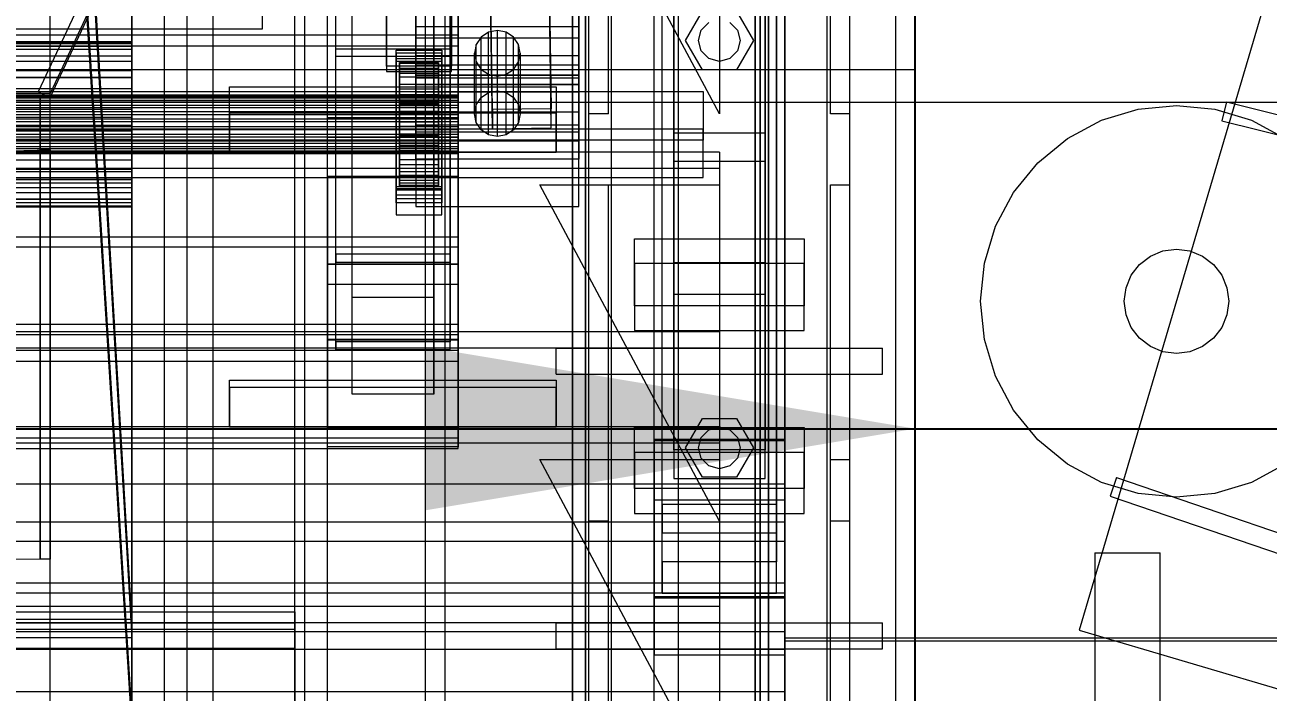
# Model space of a CAD drawing. Header units: millimetres. Extents: x -1970 to 34302, y -65268 to 6837.
# Drawn here: x 217.3 to 598.1, y -35380.7 to -35176.4 of the extents above; entities that cross this region are included whole.
import ezdxf

# ---------------------------------------------------------------- set-up
doc = ezdxf.new("R2010")
doc.units = ezdxf.units.MM
for name, color, linetype, lineweight in [('COTAS_O', 1, 'Continuous', 0), ('COTAS_P', 1, 'Continuous', 0), ('frontal_briquetadora', 7, 'Continuous', 0), ('frontal_C01', 7, 'Continuous', 0), ('frontal_C02', 7, 'Continuous', 0), ('frontal_C05', 7, 'Continuous', 0), ('frontal_C07', 7, 'Continuous', 0), ('frontal_dos-mix', 7, 'Continuous', 0), ('frontal_tolva-C01', 7, 'Continuous', 0), ('frontal_tolva_provisional', 7, 'Continuous', 0)]:
    doc.layers.add(name, color=color, linetype=linetype, lineweight=lineweight)
doc.dimstyles.new('R19_100', dxfattribs={"dimtxt": 250, "dimasz": 150, "dimexe": 150, "dimexo": 80, "dimgap": 100, "dimtad": 1, "dimtih": 1, "dimtoh": 1, "dimdsep": 46, "dimcen": 0.09, "dimadec": 0, "dimazin": 0, "dimtfac": 1, "dimtdec": 4, "dimtofl": 0, "dimtmove": 0, "dimatfit": 3, "dimfxl": 1, "dimtolj": 1, "dimtzin": 0, "dimarcsym": 0})

# ---------------------------------------------------------------- blocks, each defined once
blk = doc.blocks.new('*D41')
at = {"layer": 'COTAS_O', "color": 0, "lineweight": -2, "transparency": 16777216}
for p, q in [((-1480, -35920), (-1480, -35150)), ((490, -35920), (490, -35150)), ((-1330, -35300), (340, -35300))]:
    blk.add_line(p, q, dxfattribs=at)
at = {"layer": 'COTAS_O', "color": 0, "transparency": 16777216}
for points in [[(-1330, -35275), (-1330, -35325), (-1480, -35300)], [(340, -35275), (340, -35325), (490, -35300)]]:
    blk.add_solid(points, dxfattribs=at)
at = {"layer": 'Defpoints', "color": 0, "transparency": 16777216}
for p in [(490, -35300), (-1480, -36000), (490, -36000)]:
    blk.add_point(p, dxfattribs=at)
blk = doc.blocks.new('*D43')
at = {"layer": 'COTAS_P', "color": 0, "lineweight": -2, "transparency": 16777216}
for p, q in [((-804, -35920), (-804, -35150)), ((804, -35920), (804, -35150)), ((-654, -35300), (654, -35300))]:
    blk.add_line(p, q, dxfattribs=at)
at = {"layer": 'COTAS_P', "color": 0, "transparency": 16777216}
for points in [[(-654, -35275), (-654, -35325), (-804, -35300)], [(654, -35275), (654, -35325), (804, -35300)]]:
    blk.add_solid(points, dxfattribs=at)
at = {"layer": 'Defpoints', "color": 0, "transparency": 16777216}
for p in [(804, -35300), (-804, -36000), (804, -36000)]:
    blk.add_point(p, dxfattribs=at)

msp = doc.modelspace()

# ---------------------------------------------------------------- linework, layer by layer
at = {"layer": 'frontal_briquetadora'}
for p, q in [((340, -35988), (340, -34950)), ((346, -35988), (346, -34950)), ((484, -35988), (484, -34950)), ((490, -35988), (490, -34950)), ((490, -35190), (490, -35010)), ((385, -35872.053), (385, -35072.053)), ((445, -35072.053), (445, -35872.053)), ((385, -35075.779), (385, -35875.779)), ((389, -35075.779), (389, -35875.779)), ((441, -35875.779), (441, -35075.779)), ((445, -35875.779), (445, -35075.779)), ((385, -35924.221), (385, -35124.221)), ((389, -35924.221), (389, -35124.221)), ((441, -35124.221), (441, -35924.221)), ((445, -35124.221), (445, -35924.221)), ((385, -35127.947), (385, -35927.947)), ((445, -35927.947), (445, -35127.947)), ((-1330, -35190), (490, -35190)), ((490, -35200), (490, -35190)), ((-1330, -35200), (490, -35200))]:
    msp.add_line(p, q, dxfattribs=at)
at = {"layer": 'frontal_C01'}
for p, q in [((250, -35735.764), (250, -32680.37)), ((250, -32685.104), (250, -35740.498)), ((390, -35975), (390, -34088.498)), ((397, -35975), (397, -34088.498)), ((463, -35975), (463, -34088.498)), ((470, -35975), (470, -34088.498)), ((390, -35975), (390, -34888.934)), ((397, -35975), (397, -34888.934)), ((463, -35975), (463, -34888.934)), ((470, -35975), (470, -34888.934)), ((410, -35321.929), (410, -34937.719)), ((450, -34937.719), (450, -35321.929)), ((250, -35358.334), (228.298, -34987.381)), ((410, -35369.297), (410, -34985.087)), ((450, -35369.297), (450, -34985.087)), ((228.298, -34993.069), (250, -35364.021)), ((410, -35436.141), (410, -35051.931)), ((450, -35051.931), (450, -35436.141)), ((417.5, -35717.137), (417.5, -35058.194)), ((442.5, -35058.194), (442.5, -35717.137)), ((412.5, -35340.81), (412.5, -35066.076)), ((447.5, -35066.076), (447.5, -35340.81)), ((412.5, -35350.415), (412.5, -35075.681)), ((447.5, -35350.415), (447.5, -35075.681)), ((417.5, -35742.506), (417.5, -35083.563)), ((442.5, -35742.506), (442.5, -35083.563)), ((410, -35474.035), (410, -35089.826)), ((450, -35474.035), (450, -35089.826)), ((416, -35249.198), (416, -35152.982)), ((444, -35152.982), (444, -35249.198)), ((416, -35162.588), (416, -35258.804)), ((444, -35258.804), (444, -35162.588)), ((404, -35262.352), (404, -35241.861)), ((404, -35241.861), (456, -35241.861)), ((404, -35249.439), (404, -35241.861)), ((456, -35241.861), (456, -35262.352)), ((456, -35241.861), (456, -35249.439)), ((456, -35249.439), (404, -35249.439)), ((404, -35249.439), (404, -35269.931)), ((444, -35249.198), (416, -35249.198)), ((416, -35249.198), (416, -35258.804)), ((444, -35258.804), (444, -35249.198)), ((456, -35269.931), (456, -35249.439)), ((416, -35258.804), (444, -35258.804)), ((456, -35262.352), (404, -35262.352)), ((404, -35262.352), (404, -35269.931)), ((456, -35269.931), (456, -35262.352)), ((404, -35269.931), (456, -35269.931)), ((450, -35321.929), (410, -35321.929)), ((410, -35321.929), (410, -35369.297)), ((410, -35706.138), (410, -35321.929)), ((450, -35369.297), (450, -35321.929)), ((450, -35321.929), (450, -35706.138)), ((-450, -35334.472), (450, -35334.472)), ((450, -35334.472), (450, -35347.279)), ((450, -35334.472), (450, -35367.63)), ((447.5, -35340.81), (412.5, -35340.81)), ((412.5, -35340.81), (412.5, -35350.415)), ((447.5, -35350.415), (447.5, -35340.81)), ((450, -35347.279), (-450, -35347.279)), ((450, -35380.437), (450, -35347.279)), ((412.5, -35350.415), (447.5, -35350.415)), ((-300, -35356.057), (300, -35356.057)), ((300, -35359.591), (300, -35356.057)), ((300, -35356.057), (300, -35381.955)), ((300, -35359.591), (-300, -35359.591)), ((130, -35358.334), (250, -35358.334)), ((250, -35364.021), (250, -35358.334)), ((300, -35385.017), (300, -35359.591)), ((300, -35361.443), (-300, -35361.443)), ((250, -35364.021), (130, -35364.021)), ((300, -35386.623), (300, -35361.443)), ((300, -35361.443), (300, -35367.204)), ((450, -35367.63), (-450, -35367.63)), ((-300, -35367.204), (300, -35367.204)), ((300, -35367.204), (300, -35391.614)), ((450, -35380.437), (450, -35367.63)), ((410, -35369.297), (450, -35369.297)), ((410, -35753.506), (410, -35369.297)), ((450, -35753.506), (450, -35369.297)), ((-450, -35380.437), (450, -35380.437))]:
    msp.add_line(p, q, dxfattribs=at)
at = {"layer": 'frontal_C02'}
for p, q in [((250, -35767.535), (250, -32976.99)), ((250, -32981.769), (250, -35772.314)), ((390, -35975), (390, -33576.746)), ((397, -35975), (397, -33576.746)), ((463, -35975), (463, -33576.746)), ((470, -35975), (470, -33576.746)), ((390, -35975), (390, -34072.136)), ((397, -35975), (397, -34072.136)), ((463, -35975), (463, -34072.136)), ((470, -35975), (470, -34072.136)), ((390, -35975), (390, -34861.253)), ((397, -35975), (397, -34861.253)), ((463, -35975), (463, -34861.253)), ((470, -35975), (470, -34861.253)), ((410, -35303.643), (410, -34952.924)), ((450, -34952.924), (450, -35303.643)), ((410, -35351.46), (410, -35000.741)), ((450, -35351.46), (450, -35000.741)), ((360.514, -35202.297), (357.646, -35008.53)), ((375.644, -35008.286), (378.512, -35202.053)), ((360.514, -35208.143), (357.646, -35014.376)), ((378.512, -35207.899), (375.644, -35014.132)), ((250, -35386.528), (228.298, -35041.759)), ((228.298, -35047.5), (250, -35392.269)), ((410, -35477.439), (410, -35126.72)), ((450, -35126.72), (450, -35477.439)), ((417.5, -35601.333), (417.5, -35132.029)), ((442.5, -35132.029), (442.5, -35601.333)), ((412.5, -35323.167), (412.5, -35141.463)), ((447.5, -35141.463), (447.5, -35323.167)), ((412.5, -35331.935), (412.5, -35150.231)), ((447.5, -35331.935), (447.5, -35150.231)), ((417.5, -35628.97), (417.5, -35159.666)), ((442.5, -35628.97), (442.5, -35159.666)), ((410, -35515.692), (410, -35164.974)), ((450, -35515.692), (450, -35164.974)), ((-425, -35196.786), (425, -35196.786)), ((425, -35196.786), (425, -35211.633)), ((425, -35196.786), (425, -35208.262)), ((378.512, -35202.053), (360.514, -35202.297)), ((360.514, -35202.297), (360.514, -35208.143)), ((378.512, -35207.899), (378.512, -35202.053)), ((425, -35208.262), (-425, -35208.262)), ((360.514, -35208.143), (378.512, -35207.899)), ((425, -35223.11), (425, -35208.262)), ((425, -35211.633), (-425, -35211.633)), ((416, -35218.157), (416, -35209.389)), ((416, -35209.389), (444, -35209.389)), ((416, -35306.517), (416, -35209.389)), ((425, -35223.11), (425, -35211.633)), ((444, -35209.389), (444, -35218.157)), ((444, -35209.389), (444, -35306.517)), ((444, -35218.157), (416, -35218.157)), ((416, -35218.157), (416, -35315.285)), ((444, -35315.285), (444, -35218.157)), ((-425, -35223.11), (425, -35223.11)), ((404, -35318.341), (404, -35299.636)), ((404, -35299.636), (456, -35299.636)), ((404, -35307.287), (404, -35299.636)), ((456, -35299.636), (456, -35318.341)), ((456, -35299.636), (456, -35307.287)), ((450, -35303.277), (410, -35303.277)), ((410, -35303.277), (410, -35351.825)), ((410, -35590.878), (410, -35303.277)), ((410, -35351.46), (410, -35303.643)), ((410, -35303.643), (450, -35303.643)), ((450, -35351.825), (450, -35303.277)), ((450, -35303.277), (450, -35590.878)), ((450, -35303.643), (450, -35351.46)), ((456, -35307.287), (404, -35307.287)), ((404, -35307.287), (404, -35325.992)), ((444, -35306.517), (416, -35306.517)), ((416, -35306.517), (416, -35315.285)), ((444, -35315.285), (444, -35306.517)), ((456, -35325.992), (456, -35307.287)), ((416, -35315.285), (444, -35315.285)), ((-450, -35316.924), (450, -35316.924)), ((456, -35318.341), (404, -35318.341)), ((404, -35318.341), (404, -35325.992)), ((450, -35316.924), (450, -35328.615)), ((450, -35316.924), (450, -35350.396)), ((456, -35325.992), (456, -35318.341)), ((404, -35325.992), (456, -35325.992)), ((447.5, -35323.167), (412.5, -35323.167)), ((412.5, -35323.167), (412.5, -35331.935)), ((447.5, -35331.935), (447.5, -35323.167)), ((450, -35328.615), (-450, -35328.615)), ((450, -35362.087), (450, -35328.615)), ((412.5, -35331.935), (447.5, -35331.935)), ((450, -35350.396), (-450, -35350.396)), ((450, -35351.46), (410, -35351.46)), ((410, -35351.825), (450, -35351.825)), ((410, -35639.425), (410, -35351.825)), ((450, -35362.087), (450, -35350.396)), ((450, -35639.425), (450, -35351.825)), ((-450, -35362.087), (450, -35362.087))]:
    msp.add_line(p, q, dxfattribs=at)
at = {"layer": 'frontal_C05'}
for p, q in [((260, -35980), (260, -35030)), ((267, -35980), (267, -35030)), ((303, -35980), (303, -35030)), ((310, -35980), (310, -35030))]:
    msp.add_line(p, q, dxfattribs=at)
at = {"layer": 'frontal_C07'}
for p, q in [((250, -35224.757), (250, -34874.757)), ((250, -34879.741), (250, -35229.741)), ((317.5, -35259.776), (317.5, -35073.516)), ((342.5, -35073.516), (342.5, -35259.776)), ((312.5, -35246.609), (312.5, -35087.128)), ((312.5, -35249.023), (312.5, -35089.542)), ((347.5, -35087.128), (347.5, -35246.609)), ((347.5, -35249.023), (347.5, -35089.542)), ((430, -35203.648), (375, -35100.648)), ((390, -35203.648), (390, -35100.648)), ((396, -35203.648), (396, -35100.648)), ((430, -35100.648), (430, -35203.648)), ((464, -35203.648), (464, -35100.648)), ((470, -35203.648), (470, -35100.648)), ((317.5, -35289.414), (317.5, -35103.154)), ((342.5, -35289.414), (342.5, -35103.154)), ((310, -35204.822), (310, -35108.27)), ((350, -35204.822), (350, -35108.27)), ((310, -35222.897), (310, -35126.345)), ((350, -35126.345), (350, -35222.897)), ((350, -35144.671), (350, -35179.558)), ((350, -35182.776), (350, -35147.89)), ((328, -35189.033), (328, -35151.754)), ((328, -35153.363), (328, -35190.642)), ((348, -35151.754), (348, -35189.033)), ((348, -35190.642), (348, -35153.363)), ((390, -35975), (390, -35158.648)), ((397, -35975), (397, -35158.648)), ((463, -35975), (463, -35158.648)), ((470, -35975), (470, -35158.648)), ((250, -35163.52), (250, -35182.152)), ((310, -35204.822), (310, -35164.951)), ((337, -35180.452), (337, -35164.434)), ((350, -35164.951), (350, -35204.822)), ((387, -35164.434), (387, -35180.452)), ((310, -35210.856), (310, -35170.986)), ((337, -35171.422), (337, -35185.8)), ((350, -35170.986), (350, -35210.856)), ((387, -35185.8), (387, -35171.422)), ((419.6, -35181.148), (424.8, -35172.141)), ((435.2, -35172.141), (440.4, -35181.148)), ((250, -35192.604), (250, -35175.177)), ((310, -35272.735), (310, -35176.183)), ((337, -35196.955), (337, -35176.841)), ((337, -35176.841), (387, -35176.841)), ((337, -35191.792), (337, -35176.841)), ((350, -35272.735), (350, -35176.183)), ((362, -35178.065), (359.321, -35178.597)), ((364.679, -35178.597), (362, -35178.065)), ((362, -35196.571), (362, -35178.065)), ((387, -35176.841), (387, -35196.955)), ((387, -35176.841), (387, -35191.792)), ((423.6, -35181.148), (424.457, -35177.948)), ((424.457, -35177.948), (426.8, -35175.605)), ((433.2, -35175.605), (435.543, -35177.948)), ((435.543, -35177.948), (436.4, -35181.148)), ((350, -35179.558), (-350, -35179.558)), ((-250, -35181.465), (250, -35181.465)), ((-250, -35181.799), (250, -35181.799)), ((250, -35182.152), (-250, -35182.152)), ((250, -35181.799), (250, -35181.465)), ((250, -35181.465), (250, -35182.856)), ((250, -35183.835), (250, -35181.799)), ((250, -35182.152), (250, -35198.594)), ((337, -35191.834), (337, -35180.452)), ((387, -35180.452), (337, -35180.452)), ((350, -35182.776), (350, -35179.558)), ((357.05, -35180.109), (355.533, -35182.373)), ((359.321, -35178.597), (357.05, -35180.109)), ((357.05, -35198.615), (357.05, -35180.109)), ((359.321, -35197.102), (359.321, -35178.597)), ((366.95, -35180.109), (364.679, -35178.597)), ((364.679, -35197.102), (364.679, -35178.597)), ((368.467, -35182.373), (366.95, -35180.109)), ((366.95, -35198.615), (366.95, -35180.109)), ((387, -35180.452), (387, -35191.834)), ((424.8, -35190.155), (419.6, -35181.148)), ((424.457, -35184.348), (423.6, -35181.148)), ((440.4, -35181.148), (435.2, -35190.155)), ((436.4, -35181.148), (435.543, -35184.348)), ((-350, -35182.776), (350, -35182.776)), ((-250, -35182.856), (250, -35182.856)), ((-250, -35183.835), (250, -35183.835)), ((-250, -35185.879), (250, -35185.879)), ((250, -35182.856), (250, -35185.879)), ((250, -35187.435), (250, -35183.835)), ((250, -35185.879), (250, -35190.325)), ((312.5, -35186.093), (312.5, -35183.68)), ((312.5, -35183.68), (347.5, -35183.68)), ((312.5, -35273.388), (312.5, -35183.68)), ((331, -35185.046), (331, -35184.08)), ((331, -35184.08), (345, -35184.08)), ((331, -35225.944), (331, -35184.08)), ((345, -35185.046), (331, -35185.046)), ((331, -35185.046), (331, -35226.91)), ((337, -35185.8), (337, -35194.729)), ((387, -35185.8), (337, -35185.8)), ((345, -35184.08), (345, -35185.046)), ((345, -35184.08), (345, -35225.944)), ((345, -35226.91), (345, -35185.046)), ((347.5, -35183.68), (347.5, -35186.093)), ((347.5, -35183.68), (347.5, -35273.388)), ((355.533, -35182.373), (355, -35185.043)), ((355, -35185.043), (355.533, -35187.713)), ((355, -35203.548), (355, -35185.043)), ((355.533, -35200.878), (355.533, -35182.373)), ((369, -35185.043), (368.467, -35182.373)), ((368.467, -35200.878), (368.467, -35182.373)), ((368.467, -35187.713), (369, -35185.043)), ((369, -35185.043), (369, -35203.548)), ((387, -35194.729), (387, -35185.8)), ((426.8, -35186.69), (424.457, -35184.348)), ((435.543, -35184.348), (433.2, -35186.69)), ((-250, -35187.435), (250, -35187.435)), ((250, -35192.354), (250, -35187.435)), ((347.5, -35186.093), (312.5, -35186.093)), ((312.5, -35275.802), (312.5, -35186.093)), ((348, -35189.033), (328, -35189.033)), ((328, -35189.033), (328, -35190.642)), ((331, -35187.621), (331, -35186.655)), ((331, -35186.655), (345, -35186.655)), ((331, -35228.519), (331, -35186.655)), ((345, -35187.621), (331, -35187.621)), ((331, -35187.621), (331, -35229.484)), ((332, -35197.812), (332, -35187.844)), ((332, -35187.844), (332, -35188.094)), ((332, -35187.844), (344, -35187.844)), ((332, -35188.885), (332, -35187.844)), ((332, -35197.93), (332, -35188.094)), ((332, -35188.094), (332, -35189.617)), ((332, -35188.094), (344, -35188.094)), ((332, -35198.305), (332, -35188.885)), ((332, -35188.885), (344, -35188.885)), ((332, -35191.146), (332, -35188.885)), ((332, -35198.651), (332, -35189.617)), ((332, -35189.617), (332, -35192.31)), ((332, -35189.617), (344, -35189.617)), ((337, -35203.092), (337, -35188.609)), ((337, -35188.609), (387, -35188.609)), ((337, -35194.59), (337, -35188.609)), ((344, -35188.094), (344, -35187.844)), ((344, -35187.844), (344, -35197.812)), ((344, -35187.844), (344, -35188.885)), ((344, -35189.617), (344, -35188.094)), ((344, -35188.094), (344, -35197.93)), ((344, -35188.885), (344, -35198.305)), ((344, -35188.885), (344, -35191.146)), ((344, -35192.31), (344, -35189.617)), ((344, -35189.617), (344, -35198.651)), ((345, -35186.655), (345, -35187.621)), ((345, -35186.655), (345, -35228.519)), ((345, -35229.484), (345, -35187.621)), ((347.5, -35275.802), (347.5, -35186.093)), ((348, -35190.642), (348, -35189.033)), ((355.533, -35187.713), (357.05, -35189.976)), ((355.533, -35206.219), (355.533, -35187.713)), ((366.95, -35189.976), (368.467, -35187.713)), ((368.467, -35206.219), (368.467, -35187.713)), ((387, -35188.609), (387, -35203.092)), ((387, -35188.609), (387, -35194.59)), ((430, -35187.548), (426.8, -35186.69)), ((433.2, -35186.69), (430, -35187.548)), ((-250, -35190.325), (250, -35190.325)), ((-250, -35192.354), (250, -35192.354)), ((250, -35192.604), (-250, -35192.604)), ((250, -35190.325), (250, -35195.893)), ((250, -35198.256), (250, -35192.354)), ((250, -35207.128), (250, -35192.604)), ((328, -35190.642), (348, -35190.642)), ((332, -35199.376), (332, -35191.146)), ((332, -35191.146), (344, -35191.146)), ((332, -35194.472), (332, -35191.146)), ((332, -35199.927), (332, -35192.31)), ((332, -35192.31), (332, -35195.989)), ((332, -35192.31), (344, -35192.31)), ((387, -35191.792), (337, -35191.792)), ((337, -35191.792), (337, -35211.907)), ((337, -35196.848), (337, -35191.834)), ((387, -35191.834), (337, -35191.834)), ((337, -35207.079), (337, -35192.597)), ((337, -35192.597), (387, -35192.597)), ((337, -35217.515), (337, -35192.597)), ((344, -35191.146), (344, -35199.376)), ((344, -35191.146), (344, -35194.472)), ((344, -35195.989), (344, -35192.31)), ((344, -35192.31), (344, -35199.927)), ((357.05, -35189.976), (359.321, -35191.489)), ((357.05, -35208.482), (357.05, -35189.976)), ((359.321, -35191.489), (362, -35192.02)), ((359.321, -35209.995), (359.321, -35191.489)), ((362, -35192.02), (364.679, -35191.489)), ((362, -35210.526), (362, -35192.02)), ((364.679, -35191.489), (366.95, -35189.976)), ((364.679, -35209.995), (364.679, -35191.489)), ((366.95, -35208.482), (366.95, -35189.976)), ((387, -35211.907), (387, -35191.792)), ((387, -35191.834), (387, -35196.848)), ((387, -35192.597), (387, -35207.079)), ((387, -35192.597), (387, -35217.515)), ((435.2, -35190.155), (424.8, -35190.155)), ((-250, -35195.893), (250, -35195.893)), ((250, -35195.893), (250, -35202.204)), ((280, -35203.361), (280, -35195.288)), ((280, -35195.288), (380, -35195.288)), ((280, -35215.361), (280, -35195.288)), ((332, -35200.951), (332, -35194.472)), ((332, -35194.472), (344, -35194.472)), ((332, -35198.637), (332, -35194.472)), ((332, -35201.67), (332, -35195.989)), ((332, -35195.989), (332, -35200.404)), ((332, -35195.989), (344, -35195.989)), ((387, -35194.59), (337, -35194.59)), ((337, -35194.59), (337, -35209.073)), ((337, -35194.729), (337, -35196.848)), ((387, -35194.729), (337, -35194.729)), ((387, -35196.848), (337, -35196.848)), ((387, -35196.955), (337, -35196.955)), ((337, -35196.955), (337, -35211.907)), ((344, -35194.472), (344, -35200.951)), ((344, -35194.472), (344, -35198.637)), ((344, -35200.404), (344, -35195.989)), ((344, -35195.989), (344, -35201.67)), ((357.05, -35198.615), (359.321, -35197.102)), ((359.321, -35197.102), (362, -35196.571)), ((362, -35196.571), (364.679, -35197.102)), ((364.679, -35197.102), (366.95, -35198.615)), ((380, -35195.288), (380, -35203.361)), ((380, -35195.288), (380, -35215.361)), ((387, -35209.073), (387, -35194.59)), ((387, -35196.848), (387, -35194.729)), ((387, -35211.907), (387, -35196.955)), ((-350, -35197.812), (350, -35197.812)), ((-350, -35197.93), (350, -35197.93)), ((-350, -35198.305), (350, -35198.305)), ((-350, -35198.651), (350, -35198.651)), ((-350, -35199.376), (350, -35199.376)), ((-350, -35199.927), (350, -35199.927)), ((-350, -35200.951), (350, -35200.951)), ((-250, -35198.256), (250, -35198.256)), ((250, -35198.594), (-250, -35198.594)), ((250, -35204.739), (250, -35198.256)), ((250, -35198.594), (250, -35211.724)), ((332, -35197.93), (332, -35197.812)), ((344, -35197.812), (332, -35197.812)), ((332, -35197.812), (332, -35198.305)), ((332, -35198.651), (332, -35197.93)), ((344, -35197.93), (332, -35197.93)), ((344, -35198.305), (332, -35198.305)), ((332, -35198.305), (332, -35199.376)), ((332, -35202.924), (332, -35198.637)), ((332, -35198.637), (344, -35198.637)), ((332, -35203.357), (332, -35198.637)), ((332, -35199.927), (332, -35198.651)), ((344, -35198.651), (332, -35198.651)), ((344, -35199.376), (332, -35199.376)), ((332, -35199.376), (332, -35200.951)), ((332, -35201.67), (332, -35199.927)), ((344, -35199.927), (332, -35199.927)), ((332, -35203.761), (332, -35200.404)), ((332, -35200.404), (332, -35205.254)), ((332, -35200.404), (344, -35200.404)), ((344, -35200.951), (332, -35200.951)), ((332, -35200.951), (332, -35202.924)), ((344, -35197.812), (344, -35197.93)), ((344, -35198.305), (344, -35197.812)), ((344, -35197.93), (344, -35198.651)), ((344, -35199.376), (344, -35198.305)), ((344, -35198.637), (344, -35202.924)), ((344, -35198.637), (344, -35203.357)), ((344, -35198.651), (344, -35199.927)), ((344, -35200.951), (344, -35199.376)), ((344, -35199.927), (344, -35201.67)), ((344, -35205.254), (344, -35200.404)), ((344, -35200.404), (344, -35203.761)), ((344, -35202.924), (344, -35200.951)), ((350, -35197.93), (350, -35197.812)), ((350, -35197.812), (350, -35198.305)), ((350, -35198.651), (350, -35197.93)), ((350, -35198.305), (350, -35199.376)), ((350, -35199.927), (350, -35198.651)), ((350, -35199.376), (350, -35200.951)), ((350, -35201.67), (350, -35199.927)), ((350, -35200.951), (350, -35202.924)), ((355, -35203.548), (355.533, -35200.878)), ((355.533, -35200.878), (357.05, -35198.615)), ((366.95, -35198.615), (368.467, -35200.878)), ((368.467, -35200.878), (369, -35203.548)), ((-350, -35201.67), (350, -35201.67)), ((-350, -35202.924), (350, -35202.924)), ((-350, -35203.761), (350, -35203.761)), ((-250, -35202.204), (250, -35202.204)), ((250, -35204.739), (-250, -35204.739)), ((250, -35202.204), (250, -35208.826)), ((250, -35211.361), (250, -35204.739)), ((380, -35203.361), (280, -35203.361)), ((280, -35203.361), (280, -35215.361)), ((350, -35204.822), (310, -35204.822)), ((310, -35210.856), (310, -35204.822)), ((332, -35203.761), (332, -35201.67)), ((344, -35201.67), (332, -35201.67)), ((344, -35202.924), (332, -35202.924)), ((332, -35202.924), (332, -35205.16)), ((332, -35205.16), (332, -35203.357)), ((332, -35203.357), (344, -35203.357)), ((332, -35208.311), (332, -35203.357)), ((332, -35206.058), (332, -35203.761)), ((344, -35203.761), (332, -35203.761)), ((387, -35203.092), (337, -35203.092)), ((337, -35203.092), (337, -35209.073)), ((344, -35201.67), (344, -35203.761)), ((344, -35205.16), (344, -35202.924)), ((344, -35203.357), (344, -35205.16)), ((344, -35203.357), (344, -35208.311)), ((344, -35203.761), (344, -35206.058)), ((350, -35203.761), (350, -35201.67)), ((350, -35202.924), (350, -35205.16)), ((350, -35206.058), (350, -35203.761)), ((350, -35210.856), (350, -35204.822)), ((355.533, -35206.219), (355, -35203.548)), ((369, -35203.548), (368.467, -35206.219)), ((380, -35215.361), (380, -35203.361)), ((387, -35209.073), (387, -35203.092)), ((396, -35203.648), (390, -35203.648)), ((470, -35203.648), (464, -35203.648)), ((-350, -35205.16), (350, -35205.16)), ((350, -35206.058), (-350, -35206.058)), ((-350, -35207.507), (350, -35207.507)), ((-350, -35208.405), (350, -35208.405)), ((250, -35207.128), (-250, -35207.128)), ((-250, -35208.826), (250, -35208.826)), ((250, -35217.759), (250, -35207.128)), ((250, -35208.826), (250, -35215.309)), ((344, -35205.16), (332, -35205.16)), ((332, -35205.16), (332, -35207.507)), ((332, -35205.254), (332, -35206.058)), ((344, -35205.254), (332, -35205.254)), ((332, -35205.254), (332, -35210.207)), ((332, -35206.058), (344, -35206.058)), ((332, -35208.405), (332, -35206.058)), ((332, -35207.507), (332, -35208.311)), ((344, -35207.507), (332, -35207.507)), ((332, -35207.507), (332, -35209.804)), ((332, -35208.311), (344, -35208.311)), ((332, -35213.161), (332, -35208.311)), ((332, -35210.641), (332, -35208.405)), ((332, -35208.405), (332, -35210.207)), ((344, -35208.405), (332, -35208.405)), ((387, -35207.079), (337, -35207.079)), ((337, -35207.079), (337, -35231.998)), ((344, -35207.507), (344, -35205.16)), ((344, -35206.058), (344, -35205.254)), ((344, -35210.207), (344, -35205.254)), ((344, -35206.058), (344, -35208.405)), ((344, -35208.311), (344, -35207.507)), ((344, -35209.804), (344, -35207.507)), ((344, -35208.311), (344, -35213.161)), ((344, -35210.207), (344, -35208.405)), ((344, -35208.405), (344, -35210.641)), ((350, -35205.16), (350, -35207.507)), ((350, -35208.405), (350, -35206.058)), ((350, -35207.507), (350, -35209.804)), ((350, -35210.641), (350, -35208.405)), ((357.05, -35208.482), (355.533, -35206.219)), ((359.321, -35209.995), (357.05, -35208.482)), ((366.95, -35208.482), (364.679, -35209.995)), ((368.467, -35206.219), (366.95, -35208.482)), ((387, -35231.998), (387, -35207.079)), ((-350, -35209.804), (350, -35209.804)), ((-350, -35210.641), (350, -35210.641)), ((-350, -35211.895), (350, -35211.895)), ((-350, -35212.614), (350, -35212.614)), ((-250, -35211.361), (250, -35211.361)), ((250, -35211.724), (-250, -35211.724)), ((250, -35217.671), (250, -35211.361)), ((250, -35211.724), (250, -35220.648)), ((350, -35210.856), (310, -35210.856)), ((332, -35209.804), (332, -35213.161)), ((344, -35209.804), (332, -35209.804)), ((332, -35209.804), (332, -35211.895)), ((332, -35210.207), (332, -35214.928)), ((332, -35210.207), (344, -35210.207)), ((332, -35212.614), (332, -35210.641)), ((332, -35210.641), (332, -35214.928)), ((344, -35210.641), (332, -35210.641)), ((332, -35211.895), (332, -35217.576)), ((344, -35211.895), (332, -35211.895)), ((332, -35211.895), (332, -35213.638)), ((332, -35214.189), (332, -35212.614)), ((332, -35212.614), (332, -35219.093)), ((344, -35212.614), (332, -35212.614)), ((337, -35209.073), (387, -35209.073)), ((337, -35211.907), (387, -35211.907)), ((344, -35213.161), (344, -35209.804)), ((344, -35211.895), (344, -35209.804)), ((344, -35214.928), (344, -35210.207)), ((344, -35214.928), (344, -35210.641)), ((344, -35210.641), (344, -35212.614)), ((344, -35217.576), (344, -35211.895)), ((344, -35213.638), (344, -35211.895)), ((344, -35219.093), (344, -35212.614)), ((344, -35212.614), (344, -35214.189)), ((350, -35209.804), (350, -35211.895)), ((350, -35212.614), (350, -35210.641)), ((350, -35211.895), (350, -35213.638)), ((350, -35214.189), (350, -35212.614)), ((362, -35210.526), (359.321, -35209.995)), ((364.679, -35209.995), (362, -35210.526)), ((430, -35215.361), (-430, -35215.361)), ((-350, -35213.638), (350, -35213.638)), ((-350, -35214.189), (350, -35214.189)), ((-350, -35214.913), (350, -35214.913)), ((-350, -35215.26), (350, -35215.26)), ((-350, -35215.635), (350, -35215.635)), ((-350, -35215.753), (350, -35215.753)), ((-250, -35215.309), (250, -35215.309)), ((250, -35215.309), (250, -35221.211)), ((280, -35215.361), (380, -35215.361)), ((332, -35213.161), (344, -35213.161)), ((332, -35217.576), (332, -35213.161)), ((332, -35213.638), (332, -35221.255)), ((344, -35213.638), (332, -35213.638)), ((332, -35213.638), (332, -35214.913)), ((332, -35215.26), (332, -35214.189)), ((332, -35214.189), (332, -35222.419)), ((344, -35214.189), (332, -35214.189)), ((332, -35214.913), (332, -35223.948)), ((344, -35214.913), (332, -35214.913)), ((332, -35214.913), (332, -35215.635)), ((332, -35214.928), (332, -35219.093)), ((332, -35214.928), (344, -35214.928)), ((332, -35215.753), (332, -35215.26)), ((332, -35215.26), (332, -35224.68)), ((344, -35215.26), (332, -35215.26)), ((332, -35215.635), (332, -35225.471)), ((344, -35215.635), (332, -35215.635)), ((332, -35215.635), (332, -35215.753)), ((332, -35215.753), (332, -35225.721)), ((344, -35215.753), (332, -35215.753)), ((344, -35213.161), (344, -35217.576)), ((344, -35221.255), (344, -35213.638)), ((344, -35214.913), (344, -35213.638)), ((344, -35222.419), (344, -35214.189)), ((344, -35214.189), (344, -35215.26)), ((344, -35223.948), (344, -35214.913)), ((344, -35215.635), (344, -35214.913)), ((344, -35219.093), (344, -35214.928)), ((344, -35224.68), (344, -35215.26)), ((344, -35215.26), (344, -35215.753)), ((344, -35225.471), (344, -35215.635)), ((344, -35215.753), (344, -35215.635)), ((344, -35225.721), (344, -35215.753)), ((350, -35213.638), (350, -35214.913)), ((350, -35215.26), (350, -35214.189)), ((350, -35214.913), (350, -35215.635)), ((350, -35215.753), (350, -35215.26)), ((350, -35215.635), (350, -35215.753)), ((430, -35215.361), (430, -35220.361)), ((-250, -35217.671), (250, -35217.671)), ((250, -35217.759), (-250, -35217.759)), ((250, -35223.24), (250, -35217.671)), ((250, -35223.771), (250, -35217.759)), ((332, -35217.576), (344, -35217.576)), ((332, -35221.255), (332, -35217.576)), ((332, -35219.093), (332, -35222.419)), ((332, -35219.093), (344, -35219.093)), ((387, -35217.515), (337, -35217.515)), ((337, -35217.515), (337, -35231.998)), ((344, -35217.576), (344, -35221.255)), ((344, -35222.419), (344, -35219.093)), ((387, -35231.998), (387, -35217.515)), ((430, -35220.361), (-430, -35220.361)), ((250, -35220.648), (-250, -35220.648)), ((-250, -35221.211), (250, -35221.211)), ((-250, -35223.24), (250, -35223.24)), ((250, -35223.771), (-250, -35223.771)), ((250, -35220.648), (250, -35224.757)), ((250, -35221.211), (250, -35226.13)), ((250, -35227.686), (250, -35223.24)), ((250, -35224.757), (250, -35223.771)), ((350, -35222.822), (310, -35222.822)), ((310, -35222.822), (310, -35272.81)), ((310, -35249.601), (310, -35222.822)), ((310, -35272.735), (310, -35222.897)), ((310, -35222.897), (350, -35222.897)), ((331, -35226.575), (331, -35222.873)), ((331, -35222.873), (345, -35222.873)), ((331, -35230.848), (331, -35222.873)), ((332, -35221.255), (344, -35221.255)), ((332, -35223.948), (332, -35221.255)), ((332, -35222.419), (332, -35224.68)), ((332, -35222.419), (344, -35222.419)), ((332, -35223.948), (344, -35223.948)), ((332, -35225.471), (332, -35223.948)), ((344, -35221.255), (344, -35223.948)), ((344, -35224.68), (344, -35222.419)), ((344, -35223.948), (344, -35225.471)), ((345, -35222.873), (345, -35226.575)), ((345, -35222.873), (345, -35230.848)), ((350, -35272.81), (350, -35222.822)), ((350, -35222.822), (350, -35249.601)), ((350, -35222.897), (350, -35272.735)), ((430, -35220.361), (430, -35270.361)), ((-250, -35224.757), (250, -35224.757)), ((-250, -35226.13), (250, -35226.13)), ((-250, -35227.686), (250, -35227.686)), ((250, -35224.757), (250, -35229.741)), ((250, -35226.13), (250, -35229.73)), ((250, -35230.708), (250, -35227.686)), ((345, -35225.944), (331, -35225.944)), ((331, -35225.944), (331, -35226.91)), ((345, -35226.575), (331, -35226.575)), ((331, -35226.575), (331, -35234.549)), ((331, -35226.91), (345, -35226.91)), ((332, -35224.68), (332, -35225.721)), ((332, -35224.68), (344, -35224.68)), ((332, -35225.471), (344, -35225.471)), ((332, -35225.721), (332, -35225.471)), ((332, -35225.721), (344, -35225.721)), ((344, -35225.721), (344, -35224.68)), ((344, -35225.471), (344, -35225.721)), ((345, -35226.91), (345, -35225.944)), ((345, -35234.549), (345, -35226.575)), ((430, -35328.361), (375, -35225.361)), ((375, -35225.361), (430, -35225.361)), ((390, -35328.361), (390, -35225.361)), ((390, -35225.361), (396, -35225.361)), ((396, -35328.361), (396, -35225.361)), ((430, -35225.361), (430, -35328.361)), ((464, -35328.361), (464, -35225.361)), ((464, -35225.361), (470, -35225.361)), ((470, -35328.361), (470, -35225.361)), ((-250, -35229.73), (250, -35229.73)), ((250, -35229.741), (-250, -35229.741)), ((-250, -35230.708), (250, -35230.708)), ((250, -35229.73), (250, -35231.766)), ((250, -35232.1), (250, -35230.708)), ((345, -35228.519), (331, -35228.519)), ((331, -35228.519), (331, -35229.484)), ((331, -35229.484), (345, -35229.484)), ((345, -35230.848), (331, -35230.848)), ((331, -35230.848), (331, -35234.549)), ((345, -35229.484), (345, -35228.519)), ((345, -35234.549), (345, -35230.848)), ((-250, -35231.766), (250, -35231.766)), ((-250, -35232.1), (250, -35232.1)), ((250, -35231.766), (250, -35232.1)), ((331, -35234.549), (345, -35234.549)), ((337, -35231.998), (387, -35231.998)), ((-350, -35241.223), (350, -35241.223)), ((350, -35241.223), (350, -35244.441)), ((350, -35241.223), (350, -35276.11)), ((350, -35244.441), (-350, -35244.441)), ((347.5, -35246.609), (312.5, -35246.609)), ((312.5, -35246.609), (312.5, -35249.023)), ((347.5, -35249.023), (347.5, -35246.609)), ((350, -35279.328), (350, -35244.441)), ((310, -35299.589), (310, -35249.601)), ((310, -35249.601), (350, -35249.601)), ((350, -35249.676), (310, -35249.676)), ((310, -35249.676), (310, -35299.514)), ((310, -35255.71), (310, -35249.676)), ((312.5, -35249.023), (347.5, -35249.023)), ((350, -35249.601), (350, -35299.589)), ((350, -35299.514), (350, -35249.676)), ((350, -35249.676), (350, -35255.71)), ((310, -35305.548), (310, -35255.71)), ((310, -35255.71), (350, -35255.71)), ((350, -35255.71), (350, -35305.548)), ((317.5, -35289.414), (317.5, -35259.776)), ((317.5, -35259.776), (342.5, -35259.776)), ((342.5, -35259.776), (342.5, -35289.414)), ((-350, -35268.002), (350, -35268.002)), ((350, -35268.002), (350, -35271.22)), ((350, -35268.002), (350, -35302.888)), ((430, -35270.361), (-430, -35270.361)), ((350, -35271.22), (-350, -35271.22)), ((350, -35272.735), (310, -35272.735)), ((310, -35272.81), (350, -35272.81)), ((310, -35299.589), (310, -35272.81)), ((347.5, -35273.388), (312.5, -35273.388)), ((312.5, -35273.388), (312.5, -35275.802)), ((347.5, -35275.802), (347.5, -35273.388)), ((350, -35306.107), (350, -35271.22)), ((350, -35299.589), (350, -35272.81)), ((430, -35270.361), (430, -35275.361)), ((430, -35275.361), (-430, -35275.361)), ((350, -35276.11), (-350, -35276.11)), ((312.5, -35275.802), (347.5, -35275.802)), ((350, -35279.328), (350, -35276.11)), ((380, -35275.361), (480, -35275.361)), ((380, -35283.361), (380, -35275.361)), ((480, -35283.361), (480, -35275.361)), ((-350, -35279.328), (350, -35279.328)), ((380, -35283.361), (480, -35283.361)), ((390, -35283.361), (397, -35283.361)), ((390, -35975), (390, -35283.361)), ((397, -35975), (397, -35283.361)), ((397, -35283.361), (463, -35283.361)), ((463, -35283.361), (470, -35283.361)), ((463, -35975), (463, -35283.361)), ((470, -35975), (470, -35283.361)), ((280, -35287.405), (280, -35285.166)), ((280, -35285.166), (380, -35285.166)), ((280, -35299.405), (280, -35285.166)), ((380, -35287.405), (280, -35287.405)), ((280, -35287.405), (280, -35299.405)), ((380, -35285.166), (380, -35287.405)), ((380, -35285.166), (380, -35299.405)), ((380, -35299.405), (380, -35287.405)), ((342.5, -35289.414), (317.5, -35289.414)), ((430, -35299.405), (-430, -35299.405)), ((280, -35299.405), (380, -35299.405)), ((310, -35299.514), (350, -35299.514)), ((310, -35305.548), (310, -35299.514)), ((350, -35299.589), (310, -35299.589)), ((350, -35305.548), (350, -35299.514)), ((419.6, -35305.861), (424.8, -35296.854)), ((424.8, -35296.854), (435.2, -35296.854)), ((426.8, -35300.318), (430, -35299.461)), ((430, -35299.405), (430, -35304.405)), ((430, -35299.461), (433.2, -35300.318)), ((435.2, -35296.854), (440.4, -35305.861)), ((350, -35302.888), (-350, -35302.888)), ((350, -35306.107), (350, -35302.888)), ((423.6, -35305.861), (424.457, -35302.661)), ((424.457, -35302.661), (426.8, -35300.318)), ((433.2, -35300.318), (435.543, -35302.661)), ((435.543, -35302.661), (436.4, -35305.861)), ((430, -35304.405), (-430, -35304.405)), ((-350, -35306.107), (350, -35306.107)), ((350, -35305.548), (310, -35305.548)), ((424.8, -35314.867), (419.6, -35305.861)), ((424.457, -35309.061), (423.6, -35305.861)), ((430, -35304.405), (430, -35354.405)), ((440.4, -35305.861), (435.2, -35314.867)), ((436.4, -35305.861), (435.543, -35309.061)), ((430, -35412.405), (375, -35309.405)), ((375, -35309.405), (430, -35309.405)), ((390, -35412.405), (390, -35309.405)), ((390, -35309.405), (396, -35309.405)), ((396, -35412.405), (396, -35309.405)), ((426.8, -35311.403), (424.457, -35309.061)), ((430, -35312.261), (426.8, -35311.403)), ((430, -35309.405), (430, -35412.405)), ((433.2, -35311.403), (430, -35312.261)), ((435.543, -35309.061), (433.2, -35311.403)), ((464, -35412.405), (464, -35309.405)), ((464, -35309.405), (470, -35309.405)), ((470, -35412.405), (470, -35309.405)), ((435.2, -35314.867), (424.8, -35314.867)), ((396, -35328.361), (390, -35328.361)), ((470, -35328.361), (464, -35328.361)), ((430, -35354.405), (-430, -35354.405)), ((430, -35354.405), (430, -35359.405)), ((430, -35359.405), (-430, -35359.405)), ((380, -35359.405), (480, -35359.405)), ((380, -35367.405), (380, -35359.405)), ((480, -35367.405), (480, -35359.405)), ((380, -35367.405), (480, -35367.405)), ((390, -35367.405), (397, -35367.405)), ((390, -35975), (390, -35367.405)), ((397, -35975), (397, -35367.405)), ((397, -35367.405), (463, -35367.405)), ((463, -35367.405), (470, -35367.405)), ((463, -35975), (463, -35367.405)), ((470, -35975), (470, -35367.405))]:
    msp.add_line(p, q, dxfattribs=at)
at = {"layer": 'frontal_dos-mix'}
for p, q in [((225, -35980), (225, -33282.5)), ((275, -35980), (275, -33282.5))]:
    msp.add_line(p, q, dxfattribs=at)
at = {"layer": 'frontal_tolva-C01'}
for p, q in [((596.379, -34398.3), (221.379, -35196.873)), ((600, -34398.805), (225, -35197.379)), ((225, -35198.574), (600, -34400)), ((225, -35197.379), (-225, -35197.379)), ((225, -35198.574), (221.379, -35196.873)), ((225, -35198.574), (225, -35197.379)), ((-225, -35198.574), (225, -35198.574)), ((222, -35198.574), (222, -35339.931)), ((222, -35214.574), (222, -35198.574)), ((225, -35198.574), (222, -35198.574)), ((225, -35214.574), (225, -35198.574)), ((225, -35339.931), (225, -35198.574)), ((-225, -35227.289), (225, -35214.574)), ((222, -35339.931), (222, -35214.574)), ((225, -35214.574), (222, -35214.574)), ((225, -35214.574), (225, -35339.931)), ((225, -35339.931), (-225, -35343.142)), ((225, -35339.931), (222, -35339.931))]:
    msp.add_line(p, q, dxfattribs=at)
at = {"layer": 'frontal_tolva_provisional'}
for p, q in [((290, -34859.713), (290, -35177.713)), ((300, -35450), (300, -34900)), ((300, -35450), (300, -35150)), ((450, -35157), (450, -35365)), ((599.774, -35160.31), (540.226, -35361.69)), ((290, -35177.713), (-290, -35177.713)), ((290, -35175.142), (290, -35177.713)), ((-800, -35200), (800, -35200)), ((558.295, -35202.153), (570, -35201)), ((570, -35201), (581.705, -35202.153)), ((585.357, -35199.9), (583.895, -35205.719)), ((585.357, -35199.9), (1525.108, -35436.107)), ((547.039, -35205.567), (558.295, -35202.153)), ((581.705, -35202.153), (592.961, -35205.567)), ((536.666, -35211.112), (547.039, -35205.567)), ((583.895, -35205.719), (1523.645, -35441.926)), ((592.961, -35205.567), (603.334, -35211.112)), ((527.574, -35218.574), (536.666, -35211.112)), ((520.112, -35227.666), (527.574, -35218.574)), ((514.567, -35238.039), (520.112, -35227.666)), ((511.153, -35249.295), (514.567, -35238.039)), ((562, -35247.144), (565.859, -35245.545)), ((565.859, -35245.545), (570, -35245)), ((570, -35245), (574.141, -35245.545)), ((574.141, -35245.545), (578, -35247.144)), ((510, -35261), (511.153, -35249.295)), ((556.144, -35253), (558.686, -35249.686)), ((558.686, -35249.686), (562, -35247.144)), ((578, -35247.144), (581.314, -35249.686)), ((581.314, -35249.686), (583.856, -35253)), ((554.545, -35256.859), (556.144, -35253)), ((583.856, -35253), (585.455, -35256.859)), ((554, -35261), (554.545, -35256.859)), ((585.455, -35256.859), (586, -35261)), ((511.153, -35272.705), (510, -35261)), ((554.545, -35265.141), (554, -35261)), ((586, -35261), (585.455, -35265.141)), ((556.144, -35269), (554.545, -35265.141)), ((585.455, -35265.141), (583.856, -35269)), ((558.686, -35272.314), (556.144, -35269)), ((583.856, -35269), (581.314, -35272.314)), ((514.567, -35283.961), (511.153, -35272.705)), ((562, -35274.856), (558.686, -35272.314)), ((581.314, -35272.314), (578, -35274.856)), ((565.859, -35276.455), (562, -35274.856)), ((570, -35277), (565.859, -35276.455)), ((574.141, -35276.455), (570, -35277)), ((578, -35274.856), (574.141, -35276.455)), ((520.112, -35294.334), (514.567, -35283.961)), ((527.574, -35303.426), (520.112, -35294.334)), ((536.666, -35310.888), (527.574, -35303.426)), ((547.039, -35316.433), (536.666, -35310.888)), ((603.334, -35310.888), (592.961, -35316.433)), ((551.596, -35314.947), (549.659, -35320.626)), ((551.596, -35314.947), (1468.681, -35627.805)), ((558.295, -35319.847), (547.039, -35316.433)), ((592.961, -35316.433), (581.705, -35319.847)), ((549.659, -35320.626), (1466.744, -35633.484)), ((570, -35321), (558.295, -35319.847)), ((581.705, -35319.847), (570, -35321)), ((545, -35338), (565, -35338)), ((545, -35338), (545, -35428)), ((565, -35428), (565, -35338)), ((450, -35364), (650, -35364)), ((450, -35364), (450, -35426)), ((540.226, -35361.69), (1470.226, -35636.69)), ((450, -35365), (650, -35365))]:
    msp.add_line(p, q, dxfattribs=at)

# ---------------------------------------------------------------- dimensions: what is measured, and where the dimension line sits
at = {"layer": 'COTAS_O'}
dim = msp.add_aligned_dim(p1=(-1480, -36000), p2=(490, -36000), distance=700, text='<> O', dimstyle='R19_100', dxfattribs=at)
dim.commit()
dim.dimension.update_dxf_attribs({"geometry": '*D41', "text_midpoint": (-495, -35300)})
at = {"layer": 'COTAS_P'}
dim = msp.add_aligned_dim(p1=(-804, -36000), p2=(804, -36000), distance=700, text='<> P', dimstyle='R19_100', dxfattribs=at)
dim.commit()
dim.dimension.update_dxf_attribs({"geometry": '*D43', "text_midpoint": (0, -35300)})

doc.saveas('drawing.dxf')
